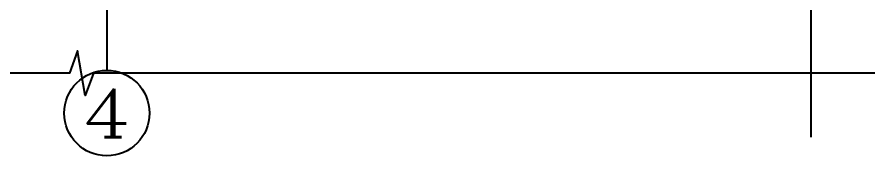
# Model space of a CAD drawing. Extents: x 179183 to 294833, y 947252 to 1004652.
# Drawn here: x 238694 to 246734, y 972663 to 973962 of the extents above; entities that cross this region are included whole.
import ezdxf
from ezdxf.enums import TextEntityAlignment as Align

# ---------------------------------------------------------------- set-up
doc = ezdxf.new("R2010")
doc.units = 0
doc.header["$LTSCALE"] = 1000
for name, color, linetype in [('3-建筑', 7, 'Continuous'), ('AXIS_TEXT', 7, 'Continuous'), ('DIM_SYMB', 3, 'Continuous')]:
    doc.layers.add(name, color=color, linetype=linetype)
doc.styles.add('_TCH_AXIS', font='COMPLEX', dxfattribs={"bigfont": 'GBCBIG'})
doc.styles.add('COMPLEX', font='COMPLEX')

# ---------------------------------------------------------------- blocks, each defined once
blk = doc.blocks.new('_AXISO')
blk.add_circle((0, 0), 0.5)
at = {"layer": 'AXIS_TEXT', "style": 'COMPLEX', "width": 1.041667}
blk.add_attdef('A', text='', height=0.56, dxfattribs=at).set_placement((-0.25, -0.28), (0.25, -0.28), align=Align.FIT)

msp = doc.modelspace()

# ---------------------------------------------------------------- linework, layer by layer
at = {"layer": '3-建筑'}
msp.add_line((239534.8, 975187.9), (239534.8, 973463.4), dxfattribs=at)
at = {"layer": 'DIM_SYMB'}
for points in [[(246134.2, 994069.3), (246134.2, 983565.9), (246344.2, 983489.4), (245924.2, 983415.4), (246134.2, 983340.9), (246134.2, 972837.4)], [(246734.2, 973437.4), (239408.9, 973437.4), (239332.4, 973227.4), (239258.4, 973647.4), (239183.9, 973437.4), (231858.5, 973437.4)]]:
    msp.add_lwpolyline(points, dxfattribs=at)

# ---------------------------------------------------------------- block references
at = {"layer": '3-建筑'}
ref = msp.add_blockref('_AXISO', (239534.8, 973063.4), dxfattribs=dict(at, xscale=800, yscale=800, zscale=800))
ref.add_attrib('A', '4', dxfattribs={"layer": 'AXIS_TEXT', "height": 452.5, "style": '_TCH_AXIS', "width": 1.3125}).set_placement((239308.5, 972837.1), (239761.1, 972837.1), align=Align.FIT)

doc.saveas('drawing.dxf')
